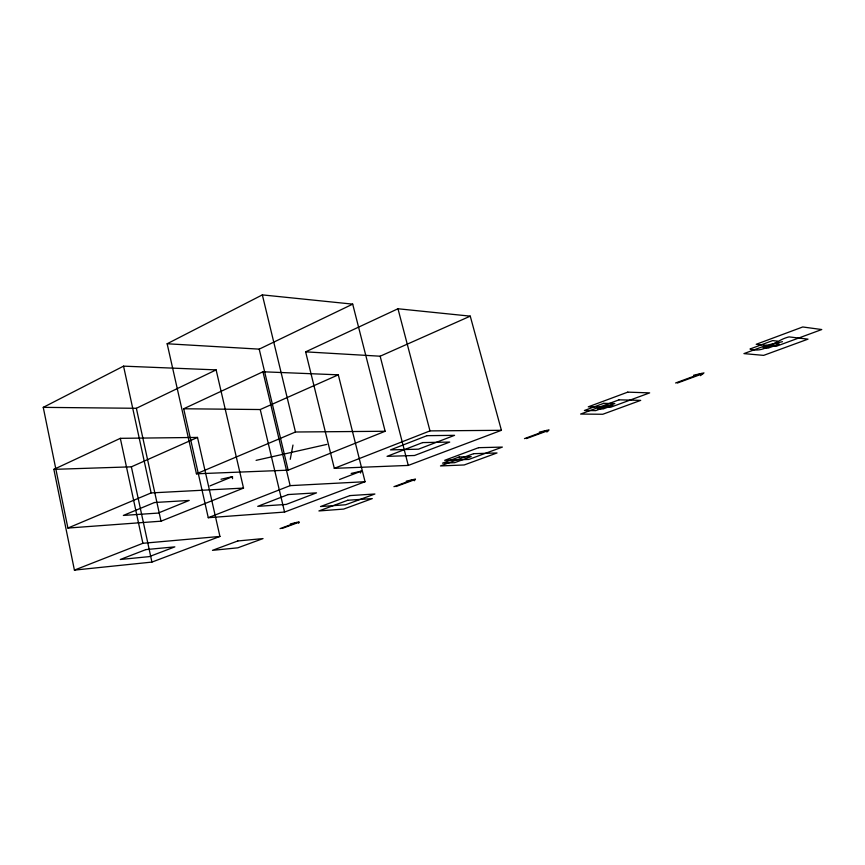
<?xml version="1.0" encoding="UTF-8"?>
<svg xmlns="http://www.w3.org/2000/svg" width="865" height="865" viewBox="0 0 865 865"><rect width="100%" height="100%" fill="white"/><g stroke="black" fill="none" stroke-linecap="round" stroke-linejoin="round"><path stroke-width="1.3" d="M290.24 459.315L292.976 445.053M298.663 523.239L299.041 521.919L290.337 523.931M360.478 473.025L361.365 471.111L351.19 473.436M414.281 480.767L415.449 479.08L406.236 481.2M546.864 432.057L549.048 429.905L539.284 432.143M700.445 375.648L703.969 372.891L693.568 375.248M777.613 341.145L772.672 340.594L749.998 349.006C765.006 353.839 775.548 339.945 789.075 336.896L808.007 339.145L763.644 355.374L743.932 353.612L766.271 345.34L782.49 341.686M43.25 407.361L123.544 366.144L216.12 369.885L243.519 488.087L161.009 521.184L67.903 528.061L43.25 407.361L136.356 408.291L216.12 369.885M167.15 343.762L262.344 294.889L352.693 304.134L385.141 431.267L288.153 470.171L196.442 473.804L167.15 343.762L259.208 349.136L352.693 304.134M53.868 469.36L120.322 438.339L197.501 437.43L219.937 536.441L151.926 562.088L74.412 570.111L53.868 469.36L131.372 466.83L197.501 437.43M183.694 408.767L262.949 371.777L338.302 374.826L365.052 481.719L284.563 512.069L208.26 517.702L183.694 408.767L260.246 409.534L338.302 374.826M305.637 351.85L397.976 308.762L470.257 316.147L501.408 430.305L408.269 465.424L334.312 468.343L305.637 351.85L380.157 356.207L470.257 316.147M67.903 528.061L151.148 492.92L243.519 488.087M196.442 473.804L295.473 432.003L385.141 431.267M209.979 485.892L232.48 476.647L232.512 478.723M74.412 570.111L142.887 543.296L219.937 536.441M208.26 517.702L290.143 485.643L365.052 481.719M334.312 468.343L429.981 430.889L501.408 430.305M339.512 479.502L361.365 471.111M280.033 528.623L296.868 522.428M393.932 486.681L413.146 479.61M524.471 438.62L546.604 430.467M675.587 382.979L701.374 373.475M282.12 528.439L298.944 522.255M395.954 486.562L415.157 479.502M526.385 438.587L548.496 430.446M677.327 383.054L703.083 373.583M256.083 460.364L326.84 444.405M221.029 479.242L232.48 476.647M766.271 345.34L756.205 344.302L802.742 326.97L821.75 329.543L776.067 346.357L771.202 345.849M397.976 308.762L429.981 430.889M380.157 356.207L408.269 465.424M262.344 294.889L295.473 432.003M259.208 349.136L288.153 470.171M262.949 371.777L290.143 485.643M260.246 409.534L284.563 512.069M136.356 408.291L161.009 521.184M123.544 366.144L151.148 492.92M131.372 466.83L151.926 562.088M120.322 438.339L142.887 543.296M154.5 502.511L123.36 515.432L158.176 513.075L189.208 500.446L154.5 502.511M426.964 435.679L390.504 449.887L418.476 449.184L454.568 435.333L426.964 435.679M145.904 549.589L120.278 559.493L149.288 556.617L174.849 546.864L145.904 549.589M288.261 494.542L257.727 506.349L286.174 504.425L316.525 492.855L288.261 494.542M422.628 442.588L387.066 456.342L414.508 455.498L449.724 442.069L422.628 442.588M349.947 495.591L320.504 506.555L345.665 504.76L374.902 494.002L349.947 495.591M478.594 447.681L444.686 460.31L468.808 459.434L502.37 447.086L478.594 447.681M627.752 392.137L588.276 406.831L610.733 407.21L649.658 392.883L627.752 392.137M459.164 456.99L442.556 463.153L454.655 462.689L471.187 456.59L459.164 456.99M603.684 403.328L584.405 410.497L595.693 410.637L614.842 403.566L603.684 403.328M237.821 540.96L212.476 550.345L237.788 547.826L263.025 538.592L237.821 540.96M347.762 500.262L318.915 510.945L343.654 509.085L372.296 498.597L347.762 500.262M473.609 453.682L440.469 465.943L464.213 464.959L497.018 452.957L473.609 453.682M619.048 399.835L580.61 414.065L602.764 414.259L640.695 400.376L619.048 399.835M607.252 405.296L597.65 408.842L603.219 408.918L612.777 405.393L607.252 405.296M774.391 343.513L763.125 347.676L768.044 348.163L779.257 344.032L774.391 343.513"/></g></svg>
